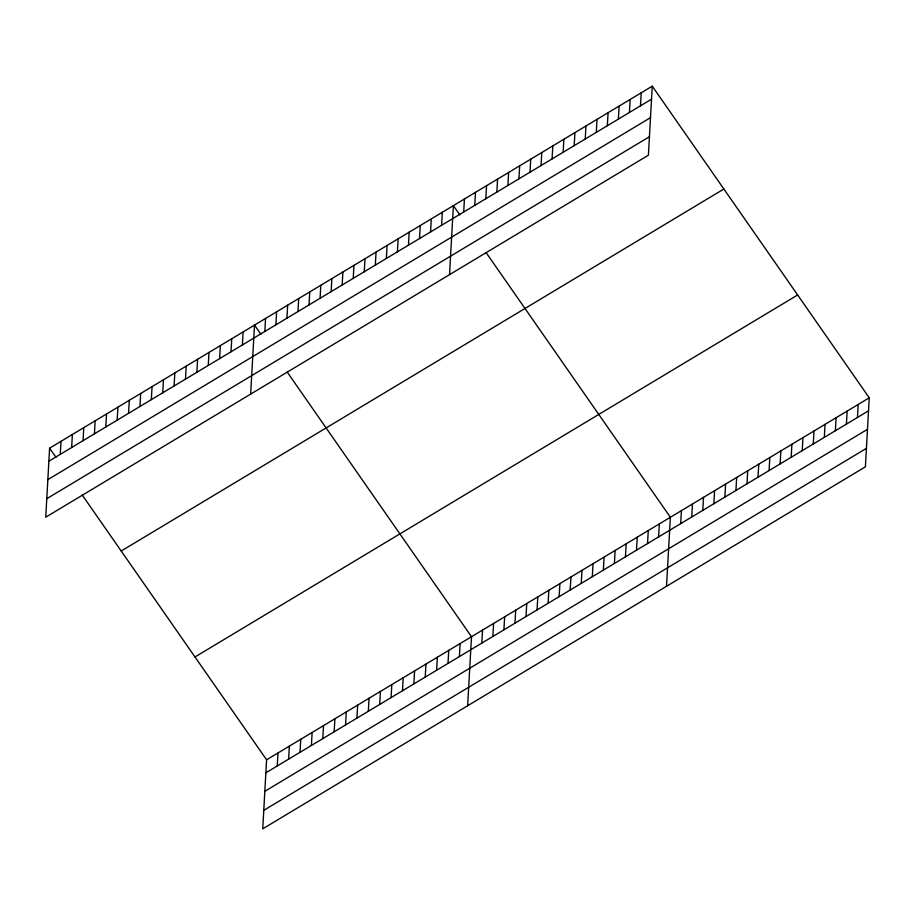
<?xml version="1.0" encoding="UTF-8"?>
<svg xmlns="http://www.w3.org/2000/svg" width="915" height="915" viewBox="0 0 915 915"><rect width="100%" height="100%" fill="white"/><g stroke="black" fill="none" stroke-linecap="round" stroke-linejoin="round"><path stroke-width="1.37" d="M49.604 448.178L45.75 517.192L648.403 155.195L652.258 86.17L49.604 448.178L55.975 457.317M60.264 454.343L60.996 441.339M71.645 447.515L72.377 434.499M83.036 440.675L83.757 427.66M94.417 433.836L95.137 420.82M105.797 426.996L106.529 413.98M117.177 420.157L117.909 407.152M128.569 413.317L129.29 400.312M139.949 406.489L140.681 393.473M151.33 399.649L152.062 386.633M162.721 392.81L163.442 379.794M174.102 385.97L174.822 372.954M185.482 379.13L186.214 366.114M196.862 372.291L197.594 359.286M208.254 365.462L208.975 352.447M219.634 358.623L220.355 345.607M231.015 351.783L231.747 338.767M242.395 344.944L243.127 331.928M250.653 394.113L254.507 325.088L260.878 334.238M264.835 331.47L265.556 318.454M275.884 324.836L276.605 311.821M286.933 318.191L287.653 305.187M82.224 495.026L266.597 759.805L262.742 828.83L865.396 466.822L869.25 397.808L652.258 86.17M297.981 311.558L298.702 298.542M277.256 765.981L277.977 752.965M309.03 304.924L309.75 291.908M288.637 759.141L289.369 746.125M320.078 298.29L320.799 285.274M300.017 752.302L300.749 739.297M331.127 291.645L331.848 278.64M311.409 745.462L312.129 732.457M342.176 285.011L342.896 271.995M322.789 738.634L323.51 725.618M353.224 278.377L353.945 265.361M334.169 731.794L334.901 718.778M364.273 271.744L364.994 258.728M345.55 724.955L346.282 711.939M375.322 265.098L376.042 252.094M356.942 718.115L357.662 705.099M386.37 258.465L387.091 245.449M368.322 711.275L369.054 698.259M397.419 251.831L398.139 238.815M379.702 704.436L380.434 691.431M408.467 245.197L409.188 232.181M391.082 697.607L391.814 684.592M419.516 238.552L420.237 225.547M402.474 690.768L403.195 677.752M430.565 231.918L431.285 218.902M413.854 683.928L414.587 670.912M441.613 225.284L442.334 212.269M425.235 677.089L425.967 664.073M449.528 274.66L453.382 205.635L459.753 214.773M436.627 670.249L437.347 657.233M463.711 212.006L464.431 199.001M448.007 663.409L448.727 650.405M474.759 205.372L475.48 192.356M459.387 656.581L460.119 643.565M485.808 198.738L486.528 185.722M467.645 705.751L471.5 636.726L287.127 371.947M496.856 192.104L497.577 179.088M481.816 643.096L482.548 630.092M507.905 185.459L508.626 172.455M492.865 636.463L493.597 623.447M518.954 178.825L519.674 165.809M503.913 629.829L504.645 616.813M530.002 172.192L530.723 159.176M514.962 623.195L515.694 610.179M541.051 165.558L541.772 152.542M526.011 616.55L526.743 603.545M552.1 158.913L552.82 145.908M537.059 609.916L537.791 596.9M563.148 152.279L563.869 139.263M548.108 603.282L548.84 590.267M574.197 145.645L574.917 132.629M559.157 596.649L559.889 583.633M585.245 139.011L585.966 125.996M570.205 590.003L570.937 576.999M596.294 132.366L597.015 119.362M581.254 583.37L581.986 570.354M607.343 125.732L608.063 112.717M592.302 576.736L593.034 563.72M618.391 119.099L619.112 106.083M603.351 570.102L604.083 557.086M629.44 112.465L630.161 99.449M614.4 563.457L615.132 550.453M640.489 105.82L641.209 92.815M625.448 556.823L626.18 543.807M636.497 550.19L637.229 537.174M647.545 543.556L648.277 530.54M658.594 536.911L659.326 523.906M666.52 586.286L670.375 517.261L486.002 252.483M680.691 523.643L681.423 510.627M691.74 517.009L692.472 503.993M702.789 510.364L703.521 497.36M713.837 503.73L714.569 490.715M724.886 497.097L725.618 484.081M735.935 490.463L736.667 477.447M746.983 483.818L747.715 470.813M758.032 477.184L758.764 464.168M769.08 470.55L769.812 457.534M780.129 463.916L780.861 450.901M791.178 457.271L791.91 444.267M802.226 450.638L802.958 437.622M813.275 444.004L814.007 430.988M824.324 437.37L825.056 424.354M835.372 430.725L836.104 417.72M846.421 424.091L847.153 411.075M857.469 417.457L858.201 404.441M48.884 461.183L651.537 99.186M47.843 479.666L650.496 117.669M46.779 498.709L649.433 136.712M121.215 551.013L723.868 189.016M194.987 656.97L797.64 294.973M266.597 759.805L869.25 397.808M265.865 772.82L868.518 410.824M264.835 791.303L867.489 429.307M263.772 810.347L866.425 448.35"/></g></svg>
